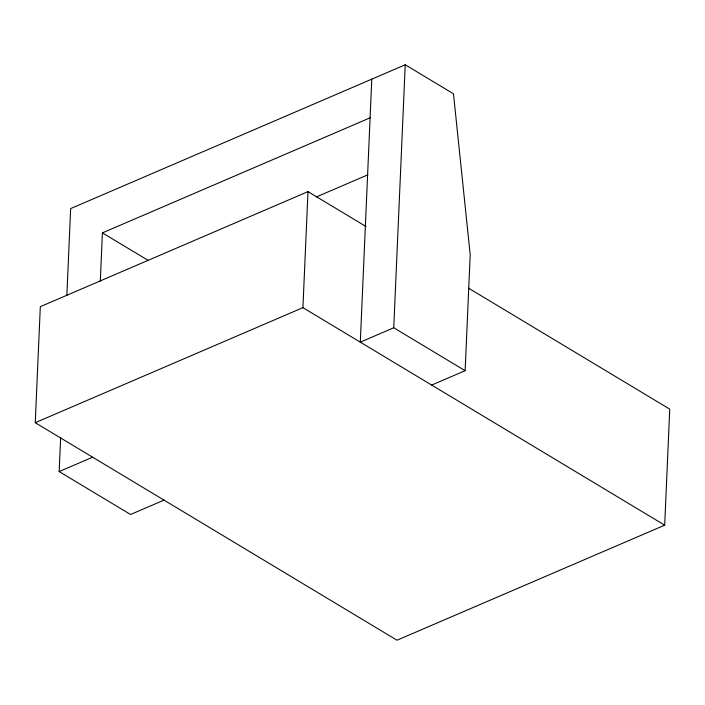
<?xml version="1.0" encoding="UTF-8"?>
<svg xmlns="http://www.w3.org/2000/svg" width="705" height="705" viewBox="0 0 705 705"><rect width="100%" height="100%" fill="white"/><g stroke="black" fill="none" stroke-linecap="round" stroke-linejoin="round"><path stroke-width="1.06" d="M468.622 288.213L669.75 409.147L664.683 525.172L397.012 640.219L35.25 422.7L40.317 306.675L307.988 191.628L366.001 226.508M164.001 500.118L130.548 514.5L59.167 471.575L60.656 437.47M66.852 295.518L70.65 208.583L405.234 64.781L453.474 93.783L470.2 254.664L465.133 370.689L431.671 385.071M100.304 281.26L102.419 232.879L370.09 117.832M664.683 525.172L302.921 307.653L307.988 191.628M371.782 79.154L360.299 342.154L393.751 327.772L465.133 370.689M393.751 327.772L405.234 64.781M316.333 196.951L367.851 174.814M35.25 422.7L302.921 307.653M59.167 471.575L92.628 457.201M102.419 232.879L148.314 260.48"/></g></svg>
